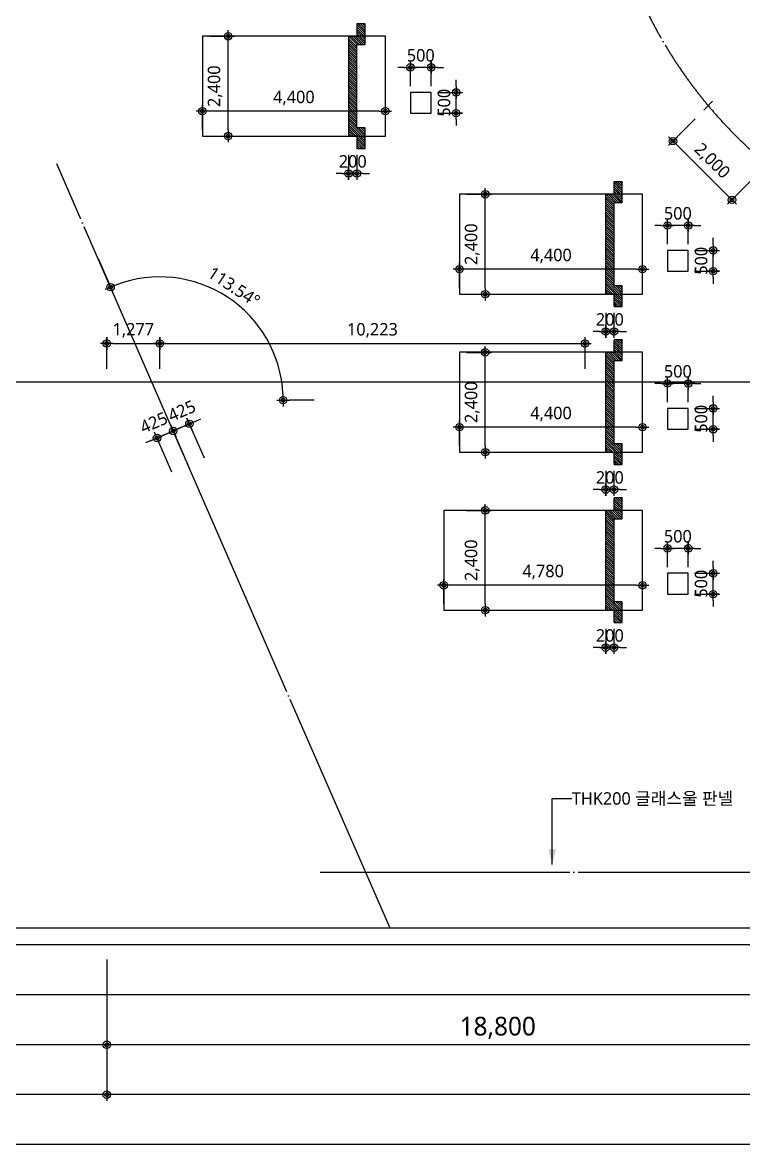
# Model space of a CAD drawing. Header units: millimetres. Extents: x 0 to 244676, y -5263 to 84354.
# Drawn here: x 30725 to 48059, y 2254 to 29237 of the extents above; entities that cross this region are included whole.
import ezdxf
from ezdxf.enums import TextEntityAlignment as Align

# ---------------------------------------------------------------- set-up
doc = ezdxf.new("R2010")
doc.units = ezdxf.units.MM
doc.header["$LTSCALE"] = 100
doc.header["$MEASUREMENT"] = 0
doc.header["$PDSIZE"] = -10
doc.linetypes.add('CEN', pattern=[62, 60, -1, 0, -1])
doc.layers.get('0').update_dxf_attribs({"linetype": 'CONTINUOUS'})
doc.layers.get('Defpoints').update_dxf_attribs({"color": 171, "linetype": 'CONTINUOUS'})
for name, color, linetype in [('Center(AR)', 30, 'CEN'), ('DIM', 7, 'CONTINUOUS'), ('LED', 7, 'CONTINUOUS'), ('NDIM', 7, 'CONTINUOUS'), ('SASAC 도면명', 2, 'CONTINUOUS'), ('SYM', 7, 'CONTINUOUS'), ('TEXT(MIN)', 7, 'CONTINUOUS'), ('장비기초', 3, 'CONTINUOUS')]:
    doc.layers.add(name, color=color, linetype=linetype)
doc.styles.add('TE', font='malgun_0.ttf')
doc.styles.add('나눔바른고딕', font='NanumBarunGothic.ttf')
doc.dimstyles.new('BA', dxfattribs={"dimscale": 500, "dimtxt": 3, "dimasz": 1, "dimexe": 1, "dimexo": 5, "dimgap": 0.9, "dimtad": 1, "dimdec": 0, "dimdsep": 46, "dimlunit": 6, "dimtxsty": 'TE', "dimblk": 'DDD', "dimcen": 2.5, "dimclrd": 256, "dimclre": 256, "dimclrt": 3, "dimazin": 2, "dimtfac": 1, "dimtdec": 0, "dimtix": 1, "dimtmove": 2, "dimatfit": 3, "dimldrblk": 'DDD', "dimfxl": 1, "dimtolj": 1, "dimtzin": 0, "dimarcsym": 2})

# ---------------------------------------------------------------- blocks, each defined once
blk = doc.blocks.new('DDD')
at = {"layer": 'DIM', "color": 0}
for p, q in [((-1, 0), (1, 0)), ((0, -1), (0, 1))]:
    blk.add_line(p, q, dxfattribs=at)
for radius in [0.6, 0.3]:
    blk.add_circle((0, 0), radius, dxfattribs=at)
blk = doc.blocks.new('*D46')
at = {"layer": 'Defpoints', "color": 0, "ltscale": 0.4, "transparency": 16777216}
for p in [(32750, 7454), (82450, 7454), (32750, 3454)]:
    blk.add_point(p, dxfattribs=at)
at = {"layer": 'NDIM', "lineweight": -2, "ltscale": 0.4, "transparency": 16777216}
for p, q in [((32750, 6704), (32750, 3304)), ((82450, 6704), (82450, 3304)), ((82300, 3454), (32900, 3454))]:
    blk.add_line(p, q, dxfattribs=at)
at = {"layer": 'NDIM', "lineweight": -2, "ltscale": 0.4, "transparency": 16777216, "xscale": 150, "yscale": 150, "zscale": 150, "rotation": 180}
blk.add_blockref('DDD', (32750, 3454), dxfattribs=at)
at = {"layer": 'NDIM', "lineweight": -2, "ltscale": 0.4, "transparency": 16777216, "xscale": 150, "yscale": 150, "zscale": 150}
blk.add_blockref('DDD', (82450, 3454), dxfattribs=at)
at = {"layer": 'NDIM', "color": 3, "ltscale": 0.4, "transparency": 16777216, "insert": (57600, 3859), "char_height": 450, "attachment_point": 5, "style": 'TE'}
blk.add_mtext('\\A1;49,700', dxfattribs=at)
blk = doc.blocks.new('*D48')
at = {"layer": 'Defpoints', "color": 0, "ltscale": 0.4, "transparency": 16777216}
for p in [(32750, 7454), (51550, 7454), (32750, 4654)]:
    blk.add_point(p, dxfattribs=at)
at = {"layer": 'NDIM', "lineweight": -2, "ltscale": 0.4, "transparency": 16777216}
for p, q in [((32750, 6704), (32750, 4504)), ((51550, 6704), (51550, 4504)), ((51400, 4654), (32900, 4654))]:
    blk.add_line(p, q, dxfattribs=at)
at = {"layer": 'NDIM', "lineweight": -2, "ltscale": 0.4, "transparency": 16777216, "xscale": 150, "yscale": 150, "zscale": 150, "rotation": 180}
blk.add_blockref('DDD', (32750, 4654), dxfattribs=at)
at = {"layer": 'NDIM', "lineweight": -2, "ltscale": 0.4, "transparency": 16777216, "xscale": 150, "yscale": 150, "zscale": 150}
blk.add_blockref('DDD', (51550, 4654), dxfattribs=at)
at = {"layer": 'NDIM', "color": 3, "ltscale": 0.4, "transparency": 16777216, "insert": (42150, 5061), "char_height": 450, "attachment_point": 5, "style": 'TE'}
blk.add_mtext('\\A1;18,800', dxfattribs=at)
blk = doc.blocks.new('*D53')
at = {"layer": 'Defpoints', "color": 0, "ltscale": 0.4, "transparency": 16777216}
for p in [(44250, 21516), (34027, 20154), (44250, 20154)]:
    blk.add_point(p, dxfattribs=at)
at = {"layer": 'NDIM', "lineweight": -2, "ltscale": 0.4, "transparency": 16777216}
for p, q in [((34027, 20904), (34027, 21666)), ((44250, 20904), (44250, 21666)), ((34177, 21516), (44100, 21516))]:
    blk.add_line(p, q, dxfattribs=at)
at = {"layer": 'NDIM', "lineweight": -2, "ltscale": 0.4, "transparency": 16777216, "xscale": 150, "yscale": 150, "zscale": 150, "rotation": 180}
blk.add_blockref('DDD', (34027, 21516), dxfattribs=at)
at = {"layer": 'NDIM', "lineweight": -2, "ltscale": 0.4, "transparency": 16777216, "xscale": 150, "yscale": 150, "zscale": 150}
blk.add_blockref('DDD', (44250, 21516), dxfattribs=at)
at = {"layer": 'NDIM', "color": 3, "ltscale": 0.4, "transparency": 16777216, "insert": (39138, 21832), "char_height": 300, "attachment_point": 5, "style": 'TE'}
blk.add_mtext('\\A1;10,223', dxfattribs=at)
blk = doc.blocks.new('*D54')
at = {"layer": 'Defpoints', "color": 0, "ltscale": 0.4, "transparency": 16777216}
for p in [(34349, 19414), (35008, 17901), (34619, 17732)]:
    blk.add_point(p, dxfattribs=at)
at = {"layer": 'NDIM', "lineweight": -2, "ltscale": 0.4, "transparency": 16777216}
for p, q in [((34709, 18589), (34289, 19552)), ((34487, 19474), (34624, 19534)), ((33822, 19184), (33685, 19125)), ((34319, 18419), (33900, 19382)), ((33960, 19244), (34349, 19414))]:
    blk.add_line(p, q, dxfattribs=at)
at = {"layer": 'NDIM', "lineweight": -2, "ltscale": 0.4, "transparency": 16777216, "xscale": 150, "yscale": 150, "zscale": 150}
for p, rotation in [((33960, 19244), 23.54400141781439), ((34349, 19414), 203.5440014178144)]:
    blk.add_blockref('DDD', p, dxfattribs=dict(at, rotation=rotation))
at = {"layer": 'NDIM', "color": 3, "ltscale": 0.4, "transparency": 16777216, "insert": (33881, 19615), "char_height": 300, "attachment_point": 5, "rotation": 23.544, "style": 'TE'}
blk.add_mtext('\\A1;425', dxfattribs=at)
blk = doc.blocks.new('*D55')
at = {"layer": 'Defpoints', "color": 0, "ltscale": 0.4, "transparency": 16777216}
for p in [(34349, 19414), (35008, 17901), (35398, 18071)]:
    blk.add_point(p, dxfattribs=at)
at = {"layer": 'NDIM', "lineweight": -2, "ltscale": 0.4, "transparency": 16777216}
for p, q in [((35098, 18759), (34679, 19721)), ((34876, 19644), (35014, 19704)), ((34709, 18589), (34289, 19552)), ((34739, 19584), (34349, 19414)), ((34212, 19354), (34074, 19294))]:
    blk.add_line(p, q, dxfattribs=at)
at = {"layer": 'NDIM', "lineweight": -2, "ltscale": 0.4, "transparency": 16777216, "xscale": 150, "yscale": 150, "zscale": 150}
for p, rotation in [((34739, 19584), 203.5440014178144), ((34349, 19414), 23.54400141781434)]:
    blk.add_blockref('DDD', p, dxfattribs=dict(at, rotation=rotation))
at = {"layer": 'NDIM', "color": 3, "ltscale": 0.4, "transparency": 16777216, "insert": (34555, 19898), "char_height": 300, "attachment_point": 5, "rotation": 23.544, "style": 'TE'}
blk.add_mtext('\\A1;425', dxfattribs=at)
blk = doc.blocks.new('*D61')
at = {"layer": 'Defpoints', "color": 0, "ltscale": 0.4, "transparency": 16777216}
for p in [(32843, 22871), (36367, 21973), (34027, 20154), (36991, 20154)]:
    blk.add_point(p, dxfattribs=at)
at = {"layer": 'NDIM', "lineweight": -2, "ltscale": 0.4, "transparency": 16777216}
for p, q in [((32543, 23559), (32783, 23009)), ((37741, 20154), (37141, 20154))]:
    blk.add_line(p, q, dxfattribs=at)
blk.add_arc((34027, 20154), 2964, 2.8999, 110.6441, dxfattribs=at)
at = {"layer": 'NDIM', "lineweight": -2, "ltscale": 0.4, "transparency": 16777216, "xscale": 150, "yscale": 150, "zscale": 150}
for p, rotation in [((32843, 22871), 202.0940363629565), ((36991, 20154), 271.4499649600269)]:
    blk.add_blockref('DDD', p, dxfattribs=dict(at, rotation=rotation))
at = {"layer": 'NDIM', "color": 3, "ltscale": 0.4, "transparency": 16777216, "insert": (35810, 22877), "char_height": 300, "attachment_point": 5, "rotation": 326.772, "style": 'TE'}
blk.add_mtext('\\A1;113.54°', dxfattribs=at)
blk = doc.blocks.new('*D105')
at = {"layer": 'Defpoints', "color": 0, "ltscale": 0.4, "transparency": 16777216}
for p in [(34027, 21516), (32750, 20154), (34027, 20154)]:
    blk.add_point(p, dxfattribs=at)
at = {"layer": 'NDIM', "lineweight": -2, "ltscale": 0.4, "transparency": 16777216}
for p, q in [((32750, 20904), (32750, 21666)), ((34027, 20904), (34027, 21666)), ((32900, 21516), (33877, 21516))]:
    blk.add_line(p, q, dxfattribs=at)
at = {"layer": 'NDIM', "lineweight": -2, "ltscale": 0.4, "transparency": 16777216, "xscale": 150, "yscale": 150, "zscale": 150, "rotation": 180}
blk.add_blockref('DDD', (32750, 21516), dxfattribs=at)
at = {"layer": 'NDIM', "lineweight": -2, "ltscale": 0.4, "transparency": 16777216, "xscale": 150, "yscale": 150, "zscale": 150}
blk.add_blockref('DDD', (34027, 21516), dxfattribs=at)
at = {"layer": 'NDIM', "color": 3, "ltscale": 0.4, "transparency": 16777216, "insert": (33388, 21832), "char_height": 300, "attachment_point": 5, "style": 'TE'}
blk.add_mtext('\\A1;1,277', dxfattribs=at)
blk = doc.blocks.new('*D352')
at = {"layer": 'Defpoints', "color": 0, "ltscale": 0.4, "transparency": 16777216}
for p in [(41251, 17504), (41851, 17504), (41251, 15104)]:
    blk.add_point(p, dxfattribs=at)
at = {"layer": 'NDIM', "lineweight": -2, "ltscale": 0.4, "transparency": 16777216}
for p, q in [((41401, 17504), (42001, 17504)), ((41851, 15254), (41851, 17354)), ((41401, 15104), (42001, 15104))]:
    blk.add_line(p, q, dxfattribs=at)
at = {"layer": 'NDIM', "lineweight": -2, "ltscale": 0.4, "transparency": 16777216, "xscale": 150, "yscale": 150, "zscale": 150}
for p, rotation in [((41851, 17504), 90), ((41851, 15104), 270)]:
    blk.add_blockref('DDD', p, dxfattribs=dict(at, rotation=rotation))
at = {"layer": 'NDIM', "color": 3, "ltscale": 0.4, "transparency": 16777216, "insert": (41535, 16304), "char_height": 300, "attachment_point": 5, "rotation": 90, "style": 'TE'}
blk.add_mtext('\\A1;2,400', dxfattribs=at)
blk = doc.blocks.new('*D353')
at = {"layer": 'Defpoints', "color": 0, "ltscale": 0.4, "transparency": 16777216}
for p in [(40851, 15704), (40851, 15104), (45630, 15104)]:
    blk.add_point(p, dxfattribs=at)
at = {"layer": 'NDIM', "lineweight": -2, "ltscale": 0.4, "transparency": 16777216}
for p, q in [((40851, 15254), (40851, 15854)), ((45480, 15704), (41001, 15704)), ((45630, 15254), (45630, 15854))]:
    blk.add_line(p, q, dxfattribs=at)
at = {"layer": 'NDIM', "lineweight": -2, "ltscale": 0.4, "transparency": 16777216, "xscale": 150, "yscale": 150, "zscale": 150, "rotation": 180}
blk.add_blockref('DDD', (40851, 15704), dxfattribs=at)
at = {"layer": 'NDIM', "lineweight": -2, "ltscale": 0.4, "transparency": 16777216, "xscale": 150, "yscale": 150, "zscale": 150}
blk.add_blockref('DDD', (45630, 15704), dxfattribs=at)
at = {"layer": 'NDIM', "color": 3, "ltscale": 0.4, "transparency": 16777216, "insert": (43241, 16019), "char_height": 300, "attachment_point": 5, "style": 'TE'}
blk.add_mtext('\\A1;4,780', dxfattribs=at)
blk = doc.blocks.new('*D354')
at = {"layer": 'Defpoints', "color": 0, "ltscale": 0.4, "transparency": 16777216}
for p in [(46230, 16590), (46230, 15990), (46730, 15990)]:
    blk.add_point(p, dxfattribs=at)
at = {"layer": 'NDIM', "lineweight": -2, "ltscale": 0.4, "transparency": 16777216}
for p, q in [((46230, 16140), (46230, 16740)), ((46730, 16140), (46730, 16740)), ((46080, 16590), (45930, 16590)), ((46730, 16590), (46230, 16590)), ((46880, 16590), (47030, 16590))]:
    blk.add_line(p, q, dxfattribs=at)
at = {"layer": 'NDIM', "lineweight": -2, "ltscale": 0.4, "transparency": 16777216, "xscale": 150, "yscale": 150, "zscale": 150}
blk.add_blockref('DDD', (46230, 16590), dxfattribs=at)
at = {"layer": 'NDIM', "lineweight": -2, "ltscale": 0.4, "transparency": 16777216, "xscale": 150, "yscale": 150, "zscale": 150, "rotation": 180}
blk.add_blockref('DDD', (46730, 16590), dxfattribs=at)
at = {"layer": 'NDIM', "color": 3, "ltscale": 0.4, "transparency": 16777216, "insert": (46480, 16880), "char_height": 300, "attachment_point": 5, "style": 'TE'}
blk.add_mtext('\\A1;500', dxfattribs=at)
blk = doc.blocks.new('*D355')
at = {"layer": 'Defpoints', "color": 0, "ltscale": 0.4, "transparency": 16777216}
for p in [(46730, 15990), (47330, 15990), (46730, 15490)]:
    blk.add_point(p, dxfattribs=at)
at = {"layer": 'NDIM', "lineweight": -2, "ltscale": 0.4, "transparency": 16777216}
for p, q in [((47330, 16140), (47330, 16290)), ((46880, 15990), (47480, 15990)), ((47330, 15490), (47330, 15990)), ((46880, 15490), (47480, 15490)), ((47330, 15340), (47330, 15190))]:
    blk.add_line(p, q, dxfattribs=at)
at = {"layer": 'NDIM', "lineweight": -2, "ltscale": 0.4, "transparency": 16777216, "xscale": 150, "yscale": 150, "zscale": 150}
for p, rotation in [((47330, 15990), 270), ((47330, 15490), 90)]:
    blk.add_blockref('DDD', p, dxfattribs=dict(at, rotation=rotation))
at = {"layer": 'NDIM', "color": 3, "ltscale": 0.4, "transparency": 16777216, "insert": (47040, 15740), "char_height": 300, "attachment_point": 5, "rotation": 90, "style": 'TE'}
blk.add_mtext('\\A1;500', dxfattribs=at)
blk = doc.blocks.new('*D356')
at = {"layer": 'Defpoints', "color": 0, "ltscale": 0.4, "transparency": 16777216}
for p in [(44745, 14804), (44945, 14804), (44945, 14204)]:
    blk.add_point(p, dxfattribs=at)
at = {"layer": 'NDIM', "lineweight": -2, "ltscale": 0.4, "transparency": 16777216}
for p, q in [((44745, 14654), (44745, 14054)), ((44945, 14654), (44945, 14054)), ((44595, 14204), (44445, 14204)), ((44745, 14204), (44945, 14204)), ((45095, 14204), (45245, 14204))]:
    blk.add_line(p, q, dxfattribs=at)
at = {"layer": 'NDIM', "lineweight": -2, "ltscale": 0.4, "transparency": 16777216, "xscale": 150, "yscale": 150, "zscale": 150}
blk.add_blockref('DDD', (44745, 14204), dxfattribs=at)
at = {"layer": 'NDIM', "lineweight": -2, "ltscale": 0.4, "transparency": 16777216, "xscale": 150, "yscale": 150, "zscale": 150, "rotation": 180}
blk.add_blockref('DDD', (44945, 14204), dxfattribs=at)
at = {"layer": 'NDIM', "color": 3, "ltscale": 0.4, "transparency": 16777216, "insert": (44845, 14494), "char_height": 300, "attachment_point": 5, "style": 'TE'}
blk.add_mtext('\\A1;200', dxfattribs=at)
blk = doc.blocks.new('*D360')
at = {"layer": 'Defpoints', "color": 0, "ltscale": 0.4, "transparency": 16777216}
for p in [(41251, 21304), (41851, 21304), (41251, 18904)]:
    blk.add_point(p, dxfattribs=at)
at = {"layer": 'NDIM', "lineweight": -2, "ltscale": 0.4, "transparency": 16777216}
for p, q in [((41401, 21304), (42001, 21304)), ((41851, 19054), (41851, 21154)), ((41401, 18904), (42001, 18904))]:
    blk.add_line(p, q, dxfattribs=at)
at = {"layer": 'NDIM', "lineweight": -2, "ltscale": 0.4, "transparency": 16777216, "xscale": 150, "yscale": 150, "zscale": 150}
for p, rotation in [((41851, 21304), 90), ((41851, 18904), 270)]:
    blk.add_blockref('DDD', p, dxfattribs=dict(at, rotation=rotation))
at = {"layer": 'NDIM', "color": 3, "ltscale": 0.4, "transparency": 16777216, "insert": (41535, 20104), "char_height": 300, "attachment_point": 5, "rotation": 90, "style": 'TE'}
blk.add_mtext('\\A1;2,400', dxfattribs=at)
blk = doc.blocks.new('*D361')
at = {"layer": 'Defpoints', "color": 0, "ltscale": 0.4, "transparency": 16777216}
for p in [(41231, 19504), (41231, 18904), (45630, 18904)]:
    blk.add_point(p, dxfattribs=at)
at = {"layer": 'NDIM', "lineweight": -2, "ltscale": 0.4, "transparency": 16777216}
for p, q in [((41231, 19054), (41231, 19654)), ((45480, 19504), (41381, 19504)), ((45630, 19054), (45630, 19654))]:
    blk.add_line(p, q, dxfattribs=at)
at = {"layer": 'NDIM', "lineweight": -2, "ltscale": 0.4, "transparency": 16777216, "xscale": 150, "yscale": 150, "zscale": 150, "rotation": 180}
blk.add_blockref('DDD', (41231, 19504), dxfattribs=at)
at = {"layer": 'NDIM', "lineweight": -2, "ltscale": 0.4, "transparency": 16777216, "xscale": 150, "yscale": 150, "zscale": 150}
blk.add_blockref('DDD', (45630, 19504), dxfattribs=at)
at = {"layer": 'NDIM', "color": 3, "ltscale": 0.4, "transparency": 16777216, "insert": (43431, 19819), "char_height": 300, "attachment_point": 5, "style": 'TE'}
blk.add_mtext('\\A1;4,400', dxfattribs=at)
blk = doc.blocks.new('*D357')
at = {"layer": 'Defpoints', "color": 0, "ltscale": 0.4, "transparency": 16777216}
for p in [(46230, 20555), (46230, 19955), (46730, 19955)]:
    blk.add_point(p, dxfattribs=at)
at = {"layer": 'NDIM', "lineweight": -2, "ltscale": 0.4, "transparency": 16777216}
for p, q in [((46080, 20555), (45930, 20555)), ((46230, 20105), (46230, 20705)), ((46730, 20555), (46230, 20555)), ((46730, 20105), (46730, 20705)), ((46880, 20555), (47030, 20555))]:
    blk.add_line(p, q, dxfattribs=at)
at = {"layer": 'NDIM', "lineweight": -2, "ltscale": 0.4, "transparency": 16777216, "xscale": 150, "yscale": 150, "zscale": 150}
blk.add_blockref('DDD', (46230, 20555), dxfattribs=at)
at = {"layer": 'NDIM', "lineweight": -2, "ltscale": 0.4, "transparency": 16777216, "xscale": 150, "yscale": 150, "zscale": 150, "rotation": 180}
blk.add_blockref('DDD', (46730, 20555), dxfattribs=at)
at = {"layer": 'NDIM', "color": 3, "ltscale": 0.4, "transparency": 16777216, "insert": (46480, 20845), "char_height": 300, "attachment_point": 5, "style": 'TE'}
blk.add_mtext('\\A1;500', dxfattribs=at)
blk = doc.blocks.new('*D358')
at = {"layer": 'Defpoints', "color": 0, "ltscale": 0.4, "transparency": 16777216}
for p in [(46730, 19955), (47330, 19955), (46730, 19455)]:
    blk.add_point(p, dxfattribs=at)
at = {"layer": 'NDIM', "lineweight": -2, "ltscale": 0.4, "transparency": 16777216}
for p, q in [((47330, 20105), (47330, 20255)), ((46880, 19955), (47480, 19955)), ((47330, 19455), (47330, 19955)), ((46880, 19455), (47480, 19455)), ((47330, 19305), (47330, 19155))]:
    blk.add_line(p, q, dxfattribs=at)
at = {"layer": 'NDIM', "lineweight": -2, "ltscale": 0.4, "transparency": 16777216, "xscale": 150, "yscale": 150, "zscale": 150}
for p, rotation in [((47330, 19955), 270), ((47330, 19455), 90)]:
    blk.add_blockref('DDD', p, dxfattribs=dict(at, rotation=rotation))
at = {"layer": 'NDIM', "color": 3, "ltscale": 0.4, "transparency": 16777216, "insert": (47040, 19705), "char_height": 300, "attachment_point": 5, "rotation": 90, "style": 'TE'}
blk.add_mtext('\\A1;500', dxfattribs=at)
blk = doc.blocks.new('*D359')
at = {"layer": 'Defpoints', "color": 0, "ltscale": 0.4, "transparency": 16777216}
for p in [(44745, 18604), (44945, 18604), (44945, 18004)]:
    blk.add_point(p, dxfattribs=at)
at = {"layer": 'NDIM', "lineweight": -2, "ltscale": 0.4, "transparency": 16777216}
for p, q in [((44745, 18454), (44745, 17854)), ((44945, 18454), (44945, 17854)), ((44595, 18004), (44445, 18004)), ((44745, 18004), (44945, 18004)), ((45095, 18004), (45245, 18004))]:
    blk.add_line(p, q, dxfattribs=at)
at = {"layer": 'NDIM', "lineweight": -2, "ltscale": 0.4, "transparency": 16777216, "xscale": 150, "yscale": 150, "zscale": 150}
blk.add_blockref('DDD', (44745, 18004), dxfattribs=at)
at = {"layer": 'NDIM', "lineweight": -2, "ltscale": 0.4, "transparency": 16777216, "xscale": 150, "yscale": 150, "zscale": 150, "rotation": 180}
blk.add_blockref('DDD', (44945, 18004), dxfattribs=at)
at = {"layer": 'NDIM', "color": 3, "ltscale": 0.4, "transparency": 16777216, "insert": (44845, 18294), "char_height": 300, "attachment_point": 5, "style": 'TE'}
blk.add_mtext('\\A1;200', dxfattribs=at)
blk = doc.blocks.new('*D362')
at = {"layer": 'Defpoints', "color": 0, "ltscale": 0.4, "transparency": 16777216}
for p in [(41251, 25104), (41851, 25104), (41251, 22704)]:
    blk.add_point(p, dxfattribs=at)
at = {"layer": 'NDIM', "lineweight": -2, "ltscale": 0.4, "transparency": 16777216}
for p, q in [((41401, 25104), (42001, 25104)), ((41851, 22854), (41851, 24954)), ((41401, 22704), (42001, 22704))]:
    blk.add_line(p, q, dxfattribs=at)
at = {"layer": 'NDIM', "lineweight": -2, "ltscale": 0.4, "transparency": 16777216, "xscale": 150, "yscale": 150, "zscale": 150}
for p, rotation in [((41851, 25104), 90), ((41851, 22704), 270)]:
    blk.add_blockref('DDD', p, dxfattribs=dict(at, rotation=rotation))
at = {"layer": 'NDIM', "color": 3, "ltscale": 0.4, "transparency": 16777216, "insert": (41535, 23904), "char_height": 300, "attachment_point": 5, "rotation": 90, "style": 'TE'}
blk.add_mtext('\\A1;2,400', dxfattribs=at)
blk = doc.blocks.new('*D363')
at = {"layer": 'Defpoints', "color": 0, "ltscale": 0.4, "transparency": 16777216}
for p in [(41231, 23304), (41231, 22704), (45630, 22704)]:
    blk.add_point(p, dxfattribs=at)
at = {"layer": 'NDIM', "lineweight": -2, "ltscale": 0.4, "transparency": 16777216}
for p, q in [((41231, 22854), (41231, 23454)), ((45480, 23304), (41381, 23304)), ((45630, 22854), (45630, 23454))]:
    blk.add_line(p, q, dxfattribs=at)
at = {"layer": 'NDIM', "lineweight": -2, "ltscale": 0.4, "transparency": 16777216, "xscale": 150, "yscale": 150, "zscale": 150, "rotation": 180}
blk.add_blockref('DDD', (41231, 23304), dxfattribs=at)
at = {"layer": 'NDIM', "lineweight": -2, "ltscale": 0.4, "transparency": 16777216, "xscale": 150, "yscale": 150, "zscale": 150}
blk.add_blockref('DDD', (45630, 23304), dxfattribs=at)
at = {"layer": 'NDIM', "color": 3, "ltscale": 0.4, "transparency": 16777216, "insert": (43431, 23619), "char_height": 300, "attachment_point": 5, "style": 'TE'}
blk.add_mtext('\\A1;4,400', dxfattribs=at)
blk = doc.blocks.new('*D364')
at = {"layer": 'Defpoints', "color": 0, "ltscale": 0.4, "transparency": 16777216}
for p in [(46230, 24355), (46230, 23755), (46730, 23755)]:
    blk.add_point(p, dxfattribs=at)
at = {"layer": 'NDIM', "lineweight": -2, "ltscale": 0.4, "transparency": 16777216}
for p, q in [((46080, 24355), (45930, 24355)), ((46230, 23905), (46230, 24505)), ((46730, 24355), (46230, 24355)), ((46730, 23905), (46730, 24505)), ((46880, 24355), (47030, 24355))]:
    blk.add_line(p, q, dxfattribs=at)
at = {"layer": 'NDIM', "lineweight": -2, "ltscale": 0.4, "transparency": 16777216, "xscale": 150, "yscale": 150, "zscale": 150}
blk.add_blockref('DDD', (46230, 24355), dxfattribs=at)
at = {"layer": 'NDIM', "lineweight": -2, "ltscale": 0.4, "transparency": 16777216, "xscale": 150, "yscale": 150, "zscale": 150, "rotation": 180}
blk.add_blockref('DDD', (46730, 24355), dxfattribs=at)
at = {"layer": 'NDIM', "color": 3, "ltscale": 0.4, "transparency": 16777216, "insert": (46480, 24645), "char_height": 300, "attachment_point": 5, "style": 'TE'}
blk.add_mtext('\\A1;500', dxfattribs=at)
blk = doc.blocks.new('*D365')
at = {"layer": 'Defpoints', "color": 0, "ltscale": 0.4, "transparency": 16777216}
for p in [(46730, 23755), (47330, 23755), (46730, 23255)]:
    blk.add_point(p, dxfattribs=at)
at = {"layer": 'NDIM', "lineweight": -2, "ltscale": 0.4, "transparency": 16777216}
for p, q in [((47330, 23905), (47330, 24055)), ((46880, 23755), (47480, 23755)), ((47330, 23255), (47330, 23755)), ((46880, 23255), (47480, 23255)), ((47330, 23105), (47330, 22955))]:
    blk.add_line(p, q, dxfattribs=at)
at = {"layer": 'NDIM', "lineweight": -2, "ltscale": 0.4, "transparency": 16777216, "xscale": 150, "yscale": 150, "zscale": 150}
for p, rotation in [((47330, 23755), 270), ((47330, 23255), 90)]:
    blk.add_blockref('DDD', p, dxfattribs=dict(at, rotation=rotation))
at = {"layer": 'NDIM', "color": 3, "ltscale": 0.4, "transparency": 16777216, "insert": (47040, 23505), "char_height": 300, "attachment_point": 5, "rotation": 90, "style": 'TE'}
blk.add_mtext('\\A1;500', dxfattribs=at)
blk = doc.blocks.new('*D366')
at = {"layer": 'Defpoints', "color": 0, "ltscale": 0.4, "transparency": 16777216}
for p in [(44745, 22404), (44945, 22404), (44945, 21804)]:
    blk.add_point(p, dxfattribs=at)
at = {"layer": 'NDIM', "lineweight": -2, "ltscale": 0.4, "transparency": 16777216}
for p, q in [((44745, 22254), (44745, 21654)), ((44945, 22254), (44945, 21654)), ((44595, 21804), (44445, 21804)), ((44745, 21804), (44945, 21804)), ((45095, 21804), (45245, 21804))]:
    blk.add_line(p, q, dxfattribs=at)
at = {"layer": 'NDIM', "lineweight": -2, "ltscale": 0.4, "transparency": 16777216, "xscale": 150, "yscale": 150, "zscale": 150}
blk.add_blockref('DDD', (44745, 21804), dxfattribs=at)
at = {"layer": 'NDIM', "lineweight": -2, "ltscale": 0.4, "transparency": 16777216, "xscale": 150, "yscale": 150, "zscale": 150, "rotation": 180}
blk.add_blockref('DDD', (44945, 21804), dxfattribs=at)
at = {"layer": 'NDIM', "color": 3, "ltscale": 0.4, "transparency": 16777216, "insert": (44845, 22094), "char_height": 300, "attachment_point": 5, "style": 'TE'}
blk.add_mtext('\\A1;200', dxfattribs=at)
blk = doc.blocks.new('*D367')
at = {"layer": 'Defpoints', "color": 0, "ltscale": 0.4, "transparency": 16777216}
for p in [(35070, 28904), (35670, 28904), (35070, 26504)]:
    blk.add_point(p, dxfattribs=at)
at = {"layer": 'NDIM', "lineweight": -2, "ltscale": 0.4, "transparency": 16777216}
for p, q in [((35220, 28904), (35820, 28904)), ((35670, 26654), (35670, 28754)), ((35220, 26504), (35820, 26504))]:
    blk.add_line(p, q, dxfattribs=at)
at = {"layer": 'NDIM', "lineweight": -2, "ltscale": 0.4, "transparency": 16777216, "xscale": 150, "yscale": 150, "zscale": 150}
for p, rotation in [((35670, 28904), 90), ((35670, 26504), 270)]:
    blk.add_blockref('DDD', p, dxfattribs=dict(at, rotation=rotation))
at = {"layer": 'NDIM', "color": 3, "ltscale": 0.4, "transparency": 16777216, "insert": (35355, 27704), "char_height": 300, "attachment_point": 5, "rotation": 90, "style": 'TE'}
blk.add_mtext('\\A1;2,400', dxfattribs=at)
blk = doc.blocks.new('*D368')
at = {"layer": 'Defpoints', "color": 0, "ltscale": 0.4, "transparency": 16777216}
for p in [(35050, 27104), (35050, 26504), (39450, 26504)]:
    blk.add_point(p, dxfattribs=at)
at = {"layer": 'NDIM', "lineweight": -2, "ltscale": 0.4, "transparency": 16777216}
for p, q in [((35050, 26654), (35050, 27254)), ((39450, 26654), (39450, 27254)), ((39300, 27104), (35200, 27104))]:
    blk.add_line(p, q, dxfattribs=at)
at = {"layer": 'NDIM', "lineweight": -2, "ltscale": 0.4, "transparency": 16777216, "xscale": 150, "yscale": 150, "zscale": 150, "rotation": 180}
blk.add_blockref('DDD', (35050, 27104), dxfattribs=at)
at = {"layer": 'NDIM', "lineweight": -2, "ltscale": 0.4, "transparency": 16777216, "xscale": 150, "yscale": 150, "zscale": 150}
blk.add_blockref('DDD', (39450, 27104), dxfattribs=at)
at = {"layer": 'NDIM', "color": 3, "ltscale": 0.4, "transparency": 16777216, "insert": (37250, 27419), "char_height": 300, "attachment_point": 5, "style": 'TE'}
blk.add_mtext('\\A1;4,400', dxfattribs=at)
blk = doc.blocks.new('*D369')
at = {"layer": 'Defpoints', "color": 0, "ltscale": 0.4, "transparency": 16777216}
for p in [(40050, 28155), (40050, 27555), (40550, 27555)]:
    blk.add_point(p, dxfattribs=at)
at = {"layer": 'NDIM', "lineweight": -2, "ltscale": 0.4, "transparency": 16777216}
for p, q in [((39900, 28155), (39750, 28155)), ((40050, 27705), (40050, 28305)), ((40550, 28155), (40050, 28155)), ((40550, 27705), (40550, 28305)), ((40700, 28155), (40850, 28155))]:
    blk.add_line(p, q, dxfattribs=at)
at = {"layer": 'NDIM', "lineweight": -2, "ltscale": 0.4, "transparency": 16777216, "xscale": 150, "yscale": 150, "zscale": 150}
blk.add_blockref('DDD', (40050, 28155), dxfattribs=at)
at = {"layer": 'NDIM', "lineweight": -2, "ltscale": 0.4, "transparency": 16777216, "xscale": 150, "yscale": 150, "zscale": 150, "rotation": 180}
blk.add_blockref('DDD', (40550, 28155), dxfattribs=at)
at = {"layer": 'NDIM', "color": 3, "ltscale": 0.4, "transparency": 16777216, "insert": (40300, 28445), "char_height": 300, "attachment_point": 5, "style": 'TE'}
blk.add_mtext('\\A1;500', dxfattribs=at)
blk = doc.blocks.new('*D370')
at = {"layer": 'Defpoints', "color": 0, "ltscale": 0.4, "transparency": 16777216}
for p in [(40550, 27555), (41150, 27555), (40550, 27055)]:
    blk.add_point(p, dxfattribs=at)
at = {"layer": 'NDIM', "lineweight": -2, "ltscale": 0.4, "transparency": 16777216}
for p, q in [((41150, 27705), (41150, 27855)), ((40700, 27555), (41300, 27555)), ((41150, 27055), (41150, 27555)), ((40700, 27055), (41300, 27055)), ((41150, 26905), (41150, 26755))]:
    blk.add_line(p, q, dxfattribs=at)
at = {"layer": 'NDIM', "lineweight": -2, "ltscale": 0.4, "transparency": 16777216, "xscale": 150, "yscale": 150, "zscale": 150}
for p, rotation in [((41150, 27555), 270), ((41150, 27055), 90)]:
    blk.add_blockref('DDD', p, dxfattribs=dict(at, rotation=rotation))
at = {"layer": 'NDIM', "color": 3, "ltscale": 0.4, "transparency": 16777216, "insert": (40860, 27305), "char_height": 300, "attachment_point": 5, "rotation": 90, "style": 'TE'}
blk.add_mtext('\\A1;500', dxfattribs=at)
blk = doc.blocks.new('*D371')
at = {"layer": 'Defpoints', "color": 0, "ltscale": 0.4, "transparency": 16777216}
for p in [(38565, 26204), (38765, 26204), (38765, 25604)]:
    blk.add_point(p, dxfattribs=at)
at = {"layer": 'NDIM', "lineweight": -2, "ltscale": 0.4, "transparency": 16777216}
for p, q in [((38565, 26054), (38565, 25454)), ((38765, 26054), (38765, 25454)), ((38415, 25604), (38265, 25604)), ((38565, 25604), (38765, 25604)), ((38915, 25604), (39065, 25604))]:
    blk.add_line(p, q, dxfattribs=at)
at = {"layer": 'NDIM', "lineweight": -2, "ltscale": 0.4, "transparency": 16777216, "xscale": 150, "yscale": 150, "zscale": 150}
blk.add_blockref('DDD', (38565, 25604), dxfattribs=at)
at = {"layer": 'NDIM', "lineweight": -2, "ltscale": 0.4, "transparency": 16777216, "xscale": 150, "yscale": 150, "zscale": 150, "rotation": 180}
blk.add_blockref('DDD', (38765, 25604), dxfattribs=at)
at = {"layer": 'NDIM', "color": 3, "ltscale": 0.4, "transparency": 16777216, "insert": (38665, 25894), "char_height": 300, "attachment_point": 5, "style": 'TE'}
blk.add_mtext('\\A1;200', dxfattribs=at)
blk = doc.blocks.new('*D435')
at = {"layer": 'Defpoints', "color": 0, "ltscale": 0.4, "transparency": 16777216}
for p in [(47105, 27128), (46362, 26381), (48523, 25718)]:
    blk.add_point(p, dxfattribs=at)
at = {"layer": 'NDIM', "lineweight": -2, "ltscale": 0.4, "transparency": 16777216}
for p, q in [((46893, 26915), (46256, 26274)), ((47673, 25076), (46468, 26275)), ((48311, 25505), (47674, 24864))]:
    blk.add_line(p, q, dxfattribs=at)
at = {"layer": 'NDIM', "lineweight": -2, "ltscale": 0.4, "transparency": 16777216, "xscale": 150, "yscale": 150, "zscale": 150}
for p, rotation in [((46362, 26381), 135.1623821424737), ((47780, 24970), 315.1623821424737)]:
    blk.add_blockref('DDD', p, dxfattribs=dict(at, rotation=rotation))
at = {"layer": 'NDIM', "color": 3, "ltscale": 0.4, "transparency": 16777216, "insert": (47293, 25899), "char_height": 300, "attachment_point": 5, "rotation": 315.1624, "style": 'TE'}
blk.add_mtext('\\A1;2,000', dxfattribs=at)

msp = doc.modelspace()

# ---------------------------------------------------------------- hatches: boundary and pattern name
at = {"layer": 'SYM'}
h = msp.add_hatch(dxfattribs=at)
h.set_pattern_fill('ANSI31', color=251, scale=300, angle=270, style=0)
h.set_pattern_definition([(315, (-25185.624, -25712.392), (26.516504, 26.516504), [])])
h.paths.add_polyline_path([(38764.8, 26204.2), (38964.8, 26204.2), (38964.8, 26704.2), (38764.8, 26704.2), (38764.8, 28704.2), (38964.8, 28704.2), (38964.8, 29204.2), (38764.8, 29204.2), (38764.8, 28904.2), (38564.8, 28904.2), (38564.8, 26504.2), (38764.8, 26504.2)])
h = msp.add_hatch(dxfattribs=at)
h.set_pattern_fill('ANSI31', color=251, scale=300, angle=270, style=0)
h.set_pattern_definition([(315, (-19005.145, -29512.392), (26.516504, 26.516504), [])])
h.paths.add_polyline_path([(44945.3, 22404.2), (45145.3, 22404.2), (45145.3, 22904.2), (44945.3, 22904.2), (44945.3, 24904.2), (45145.3, 24904.2), (45145.3, 25404.2), (44945.3, 25404.2), (44945.3, 25104.2), (44745.3, 25104.2), (44745.3, 22704.2), (44945.3, 22704.2)])
h = msp.add_hatch(dxfattribs=at)
h.set_pattern_fill('ANSI31', color=251, scale=300, angle=270, style=0)
h.set_pattern_definition([(315, (-19005.145, -33312.392), (26.516504, 26.516504), [])])
h.paths.add_polyline_path([(44945.3, 18604.2), (45145.3, 18604.2), (45145.3, 19104.2), (44945.3, 19104.2), (44945.3, 21104.2), (45145.3, 21104.2), (45145.3, 21604.2), (44945.3, 21604.2), (44945.3, 21304.2), (44745.3, 21304.2), (44745.3, 18904.2), (44945.3, 18904.2)])
h = msp.add_hatch(dxfattribs=at)
h.set_pattern_fill('ANSI31', color=251, scale=300, angle=270, style=0)
h.set_pattern_definition([(315, (-19005.145, -37112.392), (26.516504, 26.516504), [])])
h.paths.add_polyline_path([(44945.3, 14804.2), (45145.3, 14804.2), (45145.3, 15304.2), (44945.3, 15304.2), (44945.3, 17304.2), (45145.3, 17304.2), (45145.3, 17804.2), (44945.3, 17804.2), (44945.3, 17504.2), (44745.3, 17504.2), (44745.3, 15104.2), (44945.3, 15104.2)])

# ---------------------------------------------------------------- linework, layer by layer
msp.add_line((28270, 20593.1), (53843.2, 20593.1))
at = {"layer": 'Center(AR)'}
for p, q in [((39560.5, 7454.2), (31550, 25838.6)), ((37881.5, 8804.4), (52550, 8804.4))]:
    msp.add_line(p, q, dxfattribs=at)
msp.add_arc((55750, 34404.2), 11150, 178.97222, 1.02778, dxfattribs=at)
at = {"layer": 'Defpoints', "ltscale": 10000}
for points in [[(17950, 82104.2), (97250, 82104.2), (97250, 2254.2), (17950, 2254.2)], [(19150, 80904.2), (96050, 80904.2), (96050, 3454.2), (19150, 3454.2)], [(20350, 79704.2), (94850, 79704.2), (94850, 4654.2), (20350, 4654.2)], [(21550, 78504.2), (93650, 78504.2), (93650, 5854.2), (21550, 5854.2)], [(26350, 77304.2), (88850, 77304.2), (88850, 7054.2), (26350, 7054.2)], [(26750, 76904.2), (88450, 76904.2), (88450, 7454.2), (26750, 7454.2)]]:
    msp.add_lwpolyline(points, close=True, dxfattribs=at)
at = {"layer": 'LED'}
for points in [[(43458.4, 10576.3), (43929.6, 10576.3)], [(43458.4, 8991.3), (43458.4, 10576.3)]]:
    msp.add_lwpolyline(points, dxfattribs=at)
msp.add_solid([(43458.4, 8991.3), (43548.4, 9351.3), (43368.4, 9351.3)], dxfattribs=at)
at = {"layer": 'SASAC 도면명', "ltscale": 10000}
msp.add_line((47104.5, 27127.9), (47316.9, 27341.4), dxfattribs=at)
at = {"layer": 'SYM', "color": 2, "const_width": 30}
for points in [[(38764.8, 26204.2), (38764.8, 26504.2), (38564.8, 26504.2), (38564.8, 28904.2), (38764.8, 28904.2), (38764.8, 29204.2)], [(44945.3, 22404.2), (44945.3, 22704.2), (44745.3, 22704.2), (44745.3, 25104.2), (44945.3, 25104.2), (44945.3, 25404.2)], [(44945.3, 18604.2), (44945.3, 18904.2), (44745.3, 18904.2), (44745.3, 21304.2), (44945.3, 21304.2), (44945.3, 21604.2)], [(44945.3, 14804.2), (44945.3, 15104.2), (44745.3, 15104.2), (44745.3, 17504.2), (44945.3, 17504.2), (44945.3, 17804.2)]]:
    msp.add_lwpolyline(points, dxfattribs=at)
at = {"layer": 'SYM', "color": 251}
for points in [[(38764.8, 26204.2), (38964.8, 26204.2), (38964.8, 26704.2), (38764.8, 26704.2), (38764.8, 28704.2), (38964.8, 28704.2), (38964.8, 29204.2), (38764.8, 29204.2)], [(44945.3, 22404.2), (45145.3, 22404.2), (45145.3, 22904.2), (44945.3, 22904.2), (44945.3, 24904.2), (45145.3, 24904.2), (45145.3, 25404.2), (44945.3, 25404.2)], [(44945.3, 18604.2), (45145.3, 18604.2), (45145.3, 19104.2), (44945.3, 19104.2), (44945.3, 21104.2), (45145.3, 21104.2), (45145.3, 21604.2), (44945.3, 21604.2)], [(44945.3, 14804.2), (45145.3, 14804.2), (45145.3, 15304.2), (44945.3, 15304.2), (44945.3, 17304.2), (45145.3, 17304.2), (45145.3, 17804.2), (44945.3, 17804.2)]]:
    msp.add_lwpolyline(points, dxfattribs=at)
at = {"layer": '장비기초', "linetype": 'Continuous'}
for points in [[(39450, 28904.2), (35050.5, 28904.2), (35050.5, 26504.2), (39450, 26504.2)], [(40550, 27554.6), (40050, 27554.6), (40050, 27054.6), (40550, 27054.6)], [(45630.5, 25104.2), (41230.9, 25104.2), (41230.9, 22704.2), (45630.5, 22704.2)], [(46730.5, 23754.6), (46230.5, 23754.6), (46230.5, 23254.6), (46730.5, 23254.6)], [(45630.5, 21304.2), (41230.9, 21304.2), (41230.9, 18904.2), (45630.5, 18904.2)], [(46730.5, 19954.6), (46230.5, 19954.6), (46230.5, 19454.6), (46730.5, 19454.6)], [(45630.5, 17504.2), (40850.5, 17504.2), (40850.5, 15104.2), (45630.5, 15104.2)], [(46730.5, 15990.2), (46230.5, 15990.2), (46230.5, 15490.2), (46730.5, 15490.2)]]:
    msp.add_lwpolyline(points, close=True, dxfattribs=at)

# ---------------------------------------------------------------- texts
at = {"layer": 'TEXT(MIN)', "style": '나눔바른고딕'}
msp.add_text('THK200 글래스울 판넬', height=300, dxfattribs=at).set_placement((43929.6, 10576.3), align=Align.MIDDLE_LEFT)

# ---------------------------------------------------------------- dimensions: what is measured, and where the dimension line sits
at = {"layer": 'NDIM', "ltscale": 0.4}
for base, p1, p2, angle, override, picture, middle in [((35670.1, 28904.2), (35070.1, 26504.2), (35070.1, 28904.2), 90, {"dimscale": 150, "dimtxt": 2, "dimexo": 1}, '*D367', (35354.9, 27704.2)), ((40050, 28154.6), (40550, 27554.6), (40050, 27554.6), 180, {"dimscale": 150, "dimtxt": 2, "dimexo": 1}, '*D369', (40300, 28444.6)), ((41150, 27554.6), (40550, 27054.6), (40550, 27554.6), 90, {"dimscale": 150, "dimtxt": 2, "dimexo": 1}, '*D370', (40860, 27304.6)), ((35050.459, 27104.2415), (39450.0003, 26504.2415), (35050.459, 26504.2415), 180, {"dimscale": 150, "dimtxt": 2, "dimexo": 1}, '*D368', (37250.2296, 27419.4045)), ((46361.5, 26380.6), (48522.7, 25717.7), (47104.5, 27127.9), 135.16238, {"dimscale": 150, "dimtxt": 2, "dimexo": 2}, '*D435', (47292.8, 25899)), ((41850.5, 25104.2), (41250.5, 22704.2), (41250.5, 25104.2), 90, {"dimscale": 150, "dimtxt": 2, "dimexo": 1}, '*D362', (41535.4, 23904.2)), ((46230.5, 24354.6), (46730.5, 23754.6), (46230.5, 23754.6), 180, {"dimscale": 150, "dimtxt": 2, "dimexo": 1}, '*D364', (46480.5, 24644.6)), ((47330.5, 23754.6), (46730.5, 23254.6), (46730.5, 23754.6), 90, {"dimscale": 150, "dimtxt": 2, "dimexo": 1}, '*D365', (47040.5, 23504.6)), ((41230.9, 23304.2), (45630.5, 22704.2), (41230.9, 22704.2), 180, {"dimscale": 150, "dimtxt": 2, "dimexo": 1}, '*D363', (43430.7, 23619.4)), ((41850.5, 21304.2), (41250.5, 18904.2), (41250.5, 21304.2), 90, {"dimscale": 150, "dimtxt": 2, "dimexo": 1}, '*D360', (41535.4, 20104.2)), ((46230.5, 20554.6), (46730.5, 19954.6), (46230.5, 19954.6), 180, {"dimscale": 150, "dimtxt": 2, "dimexo": 1}, '*D357', (46480.5, 20844.6)), ((47330.5, 19954.6), (46730.5, 19454.6), (46730.5, 19954.6), 90, {"dimscale": 150, "dimtxt": 2, "dimexo": 1}, '*D358', (47040.5, 19704.6)), ((41230.9, 19504.2), (45630.5, 18904.2), (41230.9, 18904.2), 180, {"dimscale": 150, "dimtxt": 2, "dimexo": 1}, '*D361', (43430.7, 19819.4)), ((41850.5, 17504.2), (41250.5, 15104.2), (41250.5, 17504.2), 90, {"dimscale": 150, "dimtxt": 2, "dimexo": 1}, '*D352', (41535.4, 16304.2)), ((46230.5, 16590.2), (46730.5, 15990.2), (46230.5, 15990.2), 180, {"dimscale": 150, "dimtxt": 2, "dimexo": 1}, '*D354', (46480.5, 16880.2)), ((40850.5, 15704.2), (45630.5, 15104.2), (40850.5, 15104.2), 180, {"dimscale": 150, "dimtxt": 2, "dimexo": 1}, '*D353', (43240.5, 16019.4)), ((47330.5, 15990.2), (46730.5, 15490.2), (46730.5, 15990.2), 90, {"dimscale": 150, "dimtxt": 2, "dimexo": 1}, '*D355', (47040.5, 15740.2)), ((32750, 3454.2), (82450, 7454.2), (32750, 7454.2), 180, {"dimscale": 150}, '*D46', (57600, 3859.5)), ((32750, 4654.2), (51550, 7454.2), (32750, 7454.2), 180, {"dimscale": 150}, '*D48', (42150, 5060.7))]:
    dim = msp.add_linear_dim(base=base, p1=p1, p2=p2, angle=angle, dimstyle='BA', override=override, dxfattribs=at)
    dim.commit()
    dim.dimension.update_dxf_attribs({"geometry": picture, "text_midpoint": middle})
for base, p1, p2, override, picture, middle in [((38764.8, 25604.2), (38564.8, 26204.2), (38764.8, 26204.2), {"dimscale": 150, "dimtxt": 2, "dimexo": 1}, '*D371', (38664.8, 25894.2)), ((44945.3, 21804.2), (44745.3, 22404.2), (44945.3, 22404.2), {"dimscale": 150, "dimtxt": 2, "dimexo": 1}, '*D366', (44845.3, 22094.2)), ((34026.8, 21515.9), (32750, 20154.2), (34026.8, 20154.2), {"dimscale": 150, "dimtxt": 2}, '*D105', (33388.4, 21831.9)), ((44250, 21515.9), (34026.8, 20154.2), (44250, 20154.2), {"dimscale": 150, "dimtxt": 2}, '*D53', (39138.4, 21831.9)), ((44945.3, 18004.2), (44745.3, 18604.2), (44945.3, 18604.2), {"dimscale": 150, "dimtxt": 2, "dimexo": 1}, '*D359', (44845.3, 18294.2)), ((44945.3, 14204.2), (44745.3, 14804.2), (44945.3, 14804.2), {"dimscale": 150, "dimtxt": 2, "dimexo": 1}, '*D356', (44845.3, 14494.2))]:
    dim = msp.add_linear_dim(base=base, p1=p1, p2=p2, dimstyle='BA', override=override, dxfattribs=at)
    dim.commit()
    dim.dimension.update_dxf_attribs({"geometry": picture, "text_midpoint": middle})
dim = msp.add_angular_dim_3p(base=(36367.3, 21972.8), center=(34026.8, 20154.2), p1=(36990.8, 20154.2), p2=(32842.9, 22871.5), dimstyle='BA', override={"dimscale": 150, "dimtxt": 2}, dxfattribs=at)
dim.commit()
dim.dimension.update_dxf_attribs({"geometry": '*D61', "text_midpoint": (35810.4, 22876.8)})
for p1, angle, picture, middle in [((35398, 18071.2), 203.544, '*D55', (34555.4, 19897.7)), ((34618.8, 17731.7), 23.544, '*D54', (33881.4, 19615.3))]:
    dim = msp.add_linear_dim(base=(34349.3, 19414.1), p1=p1, p2=(35008.4, 17901.5), angle=angle, dimstyle='BA', override={"dimscale": 150, "dimtxt": 2}, dxfattribs=at)
    dim.commit()
    dim.dimension.update_dxf_attribs({"geometry": picture, "text_midpoint": middle, "dimtype": 160})

doc.saveas('drawing.dxf')
